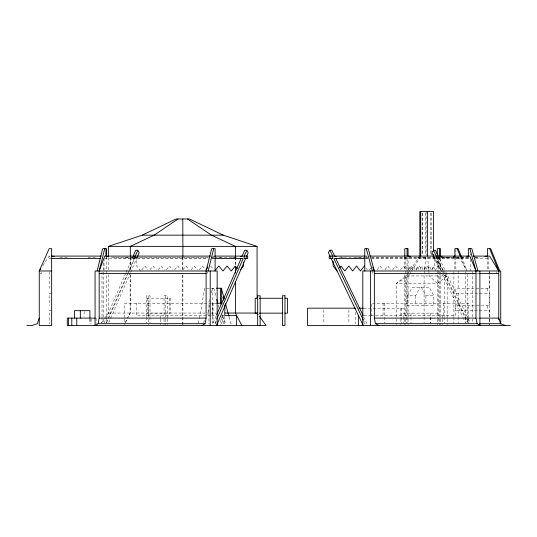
<?xml version="1.0" encoding="UTF-8"?>
<svg xmlns="http://www.w3.org/2000/svg" width="537" height="537" viewBox="0 0 537 537"><rect width="100%" height="100%" fill="white"/><g stroke="black" fill="none" stroke-linecap="round" stroke-linejoin="round"><path stroke-width="0.4" stroke-dasharray="2.69 2.01" d="M104.641 318.313L108.434 313.051L108.447 274.709M108.454 269.708L108.454 257.21M130.122 274.709L130.115 313.051L127.484 318.193M130.129 269.708L130.129 257.21M130.31 274.709L130.296 313.051L127.678 318.193M130.31 269.708L130.316 257.21M182.62 324.717L182.634 274.709M182.634 269.708L182.634 257.21M425.74 256.928L424.102 275.944L424.102 316.454M209.363 299.686L208.96 302.136L208.96 323.878M209.403 305.251L208.114 313.051L207.403 314.521M211.397 293.148L212.202 288.241L212.202 323.892M198.166 323.207L200.489 313.051L204.577 288.241L215.532 288.241M408.315 269.561L409.724 266.016L411.134 269.561M412.255 269.561L413.665 266.016L415.074 269.561M416.195 269.561L417.605 266.016L419.014 269.561M420.135 269.561L421.545 266.016L422.955 269.561M424.076 269.561L425.485 266.016L426.895 269.561M428.016 269.561L429.425 266.016L430.835 269.561M431.956 269.561L433.366 266.016L434.775 269.561M435.332 270.984L437.306 266.016M104.057 323.066L125.765 273.165M126.094 272.4L132.109 258.579M106.118 323.066L127.155 274.702M127.484 273.93L134.706 257.337M106.769 322.502L128.283 273.038M128.618 272.279L135.21 257.109M108.83 322.502L130.343 273.038M130.672 272.279L137.271 257.109M216.102 320.764L215.102 323.066L213.048 323.066L216.035 316.199M215.082 324.059L216.049 321.831M203.483 322.609L204.557 320.401M125.436 322.609L127.303 318.931M125.235 322.609L127.108 318.931M407.711 295.786L412.268 287.194L429.251 287.194L433.802 295.786L433.802 305.707L407.711 305.707L407.711 295.786L415.591 295.786L420.149 287.194M409.603 274.521L408.744 275.944L396.333 283.382L396.333 318.105M410.026 273.816L411.308 271.688M411.731 270.984L420.27 256.807M42.859 265.567L49.176 256.095L51.653 256.095M408.066 273.205L406.18 275.944L396.333 283.382L437.306 283.382L447.16 275.944L445.274 273.205M408.536 272.521L409.953 270.467M410.422 269.782L419.84 256.095M101.318 322.918L104.165 318.971M369.281 269.742L370.745 267.882M377.102 269.742L380.028 266.016L382.962 269.742M384.915 269.742L387.848 266.016L390.782 269.742M392.735 269.742L395.668 266.016L398.602 269.742M400.555 269.742L403.488 266.016L406.415 269.742M408.368 269.742L411.302 266.016L414.235 269.742M416.188 269.742L419.122 266.016L422.055 269.742M424.008 269.742L426.942 266.016L429.868 269.742M431.829 269.742L434.755 266.016L434.755 256.095M141.768 269.742L144.856 266.016L147.937 269.742M149.998 269.742L153.079 266.016L156.166 269.742M158.22 269.742L161.308 266.016L164.389 269.742M166.45 269.742L169.531 266.016L172.619 269.742M174.673 269.742L177.754 266.016L180.841 269.742M182.895 269.742L185.983 266.016L189.064 269.742M191.125 269.742L194.206 266.016L197.294 269.742M199.348 269.742L202.436 266.016L205.517 269.742M362.133 257.028L355.642 257.961M463.773 257.028L457.282 257.961M125.188 257.961L129.692 257.337M232.118 257.961L236.622 257.337L212.397 257.337M448.415 257.116L439.36 257.961M474.99 257.612L479.937 257.116M95.472 257.129L86.564 257.894M212.652 256.095L214.417 256.095M364.764 256.095L367.274 256.095M208.222 257.337L111.662 257.337L116.173 257.961L208.061 257.961M339.23 257.028L368.248 257.337M371.584 257.337L469.157 257.337M474.963 257.337L478.279 257.337M212.068 257.961L213.914 257.961M365.643 257.961L368.214 257.961M371.476 257.961L470.882 257.961M51.653 258.579L49.176 258.579L49.176 256.095M104.567 258.579L208.47 258.579M211.659 258.579L215.102 258.579M365.475 258.579L368.113 258.579M371.577 258.579L470.311 258.579M475.56 258.579L489.663 258.579M40.08 273.461L41.732 273.461L41.732 271.809M477.198 273.461L478.856 273.461M51.653 293.303L49.176 293.303L49.176 305.707M421.37 287.194L425.922 295.786L433.802 295.786M146.514 298.263L170.189 298.263L170.189 313.145L146.514 313.145M216.183 303.224L124.624 303.224L124.624 318.105M363.717 308.184L405.784 308.184M51.653 310.668L49.176 310.668L49.176 323.898M108.434 313.051L209.356 313.051M210.189 313.051L216.035 313.051M438.36 313.145L403.159 313.145L403.159 316.454M210.866 315.628L136.411 315.628L136.411 303.224M211.706 315.628L216.424 315.628M221.768 315.628L224.285 315.628M364.026 315.628L370.074 315.628M370.886 315.628L455.376 315.628L455.376 303.224M477.198 318.105L478.856 318.105M67.219 257.773L59.922 257.129M456.088 257.961L447.032 257.116M424.566 257.961L415.51 257.116M447.355 257.961L440.864 257.028M340.753 257.337L344.063 257.753M218.593 257.337L223.103 257.961M437.306 283.382L429.238 275.944L427.593 256.928M210.658 266.016L213.739 269.742M140.741 270.984L136.633 266.016L136.633 256.928M365.858 267.882L367.328 269.742M433.97 256.78L442.918 269.782M443.387 270.467L444.804 272.521M458.571 256.807L467.244 270.984M432.641 256.095L440.749 269.561M441.179 270.272L442.454 272.4M442.884 273.105L444.589 275.944L444.589 316.454M221.962 315.991L226.292 324.079M439.427 258.579L445.529 271.326M445.891 272.078L470.311 323.066M442.911 269.93L436.286 256.095L436.286 258.579M445.086 274.467L468.351 323.066L468.351 318.938M436.01 257.109L442.119 269.863M442.475 270.621L464.458 316.521M464.82 317.273L467.338 322.536M434.057 257.109L440.192 269.93M442.367 274.467L462.552 316.622M462.907 317.36L465.404 322.569M363.844 317.072L366.717 323.066L364.764 323.066L363.683 320.817M363.75 322.536L364.469 324.046M461.592 257.122L466.935 270.212M460.612 257.122L465.948 270.212M405.784 266.016L407.194 269.561M467.492 318.904L468.707 322.891M229.104 316.958L231.071 323.986M213.739 288.241L216.096 297.048M218.244 305.05L218.888 307.446M235.401 257.21L235.407 265.547M235.219 257.21L235.219 265.547M182.909 324.717L182.895 274.709M496.49 271.809L496.49 273.461M489.663 270.984L489.663 288.342L455.866 288.342L455.866 293.303L489.663 293.303L489.663 305.707L455.866 305.707L455.866 310.668L489.663 310.668L489.663 318.105M489.663 318.938L489.663 324.724M489.355 271.809L489.355 318.105M489.355 318.938L489.355 324.724M488.368 256.928L488.368 270.151M487.388 256.928L487.388 270.151M487.388 288.342L487.388 293.303M487.388 305.707L487.388 310.668M472.265 271.809L472.265 318.105M472.265 318.938L472.265 323.066M470.311 253.618L470.311 255.27M470.311 259.405L470.311 270.984M468.351 256.095L468.351 258.579M468.351 318.105L468.351 303.224L371.329 303.224L371.329 315.628M467.244 274.286L467.244 318.105M467.244 318.938L467.244 323.066M465.277 271.809L465.277 316.454M465.277 317.28L465.277 323.066M458.142 256.928L458.142 258.579M458.142 270.984L458.142 288.342M458.142 293.303L458.142 305.707M458.142 310.668L458.142 316.454M458.142 317.28L458.142 323.066M455.866 249.483L455.866 255.27M455.866 256.928L455.866 270.151M454.879 256.928L454.879 270.984M453.893 271.809L453.893 316.454M453.893 317.28L453.893 323.066M447.16 318.105L447.16 275.944L406.18 275.944L406.18 316.454M447.16 318.938L447.16 324.724M444.589 317.28L444.589 323.066M443.649 303.224L443.649 315.628M442.394 315.628L442.394 318.105M442.394 318.938L442.394 324.724M440.568 258.579L440.568 271.138M440.568 271.97L440.568 324.71M440.192 256.095L440.192 258.579M439.581 256.928L439.581 271.138M439.581 271.97L439.581 324.71M438.669 256.928L438.669 258.579M438.293 256.948L438.293 323.073M438.239 256.928L438.239 258.579M437.306 256.095L437.306 318.105M437.306 318.938L437.306 324.724M436.715 256.095L436.715 258.579M431.224 213.102L431.224 251.967M431.224 252.793L431.224 255.27M430.654 213.102L430.654 255.27M430.667 317.28L430.667 323.066M430.479 313.145L430.479 316.454M430.479 317.28L430.479 323.066M426.096 211.45L426.096 255.27M425.922 295.786L425.922 305.707M425.814 213.102L425.814 255.27M424.102 317.28L424.102 323.066M422.686 213.102L422.686 255.27M422.116 213.102L422.116 255.27M415.591 295.786L415.591 305.707M411.04 313.145L411.04 316.454M411.04 317.28L411.04 323.066M408.06 256.095L408.06 271.138M408.06 271.97L408.06 324.71M407.073 258.579L407.073 269.46M407.073 270.299L407.073 323.039M406.18 317.28L406.18 323.066M405.784 256.928L405.784 318.105M405.784 318.938L405.784 324.724M404.797 257.042L404.797 269.621M404.797 274.649L404.797 318.105M404.797 318.938L404.797 324.724M403.159 317.28L403.159 323.066M401.253 308.184L401.253 316.454M401.253 317.28L401.253 323.066M400.857 308.184L400.857 318.105M400.857 318.938L400.857 324.724M396.333 318.938L396.333 324.724M384.311 303.224L384.311 316.454M384.311 317.28L384.311 323.066M383.056 303.224L383.056 315.628M372.826 271.809L372.826 273.461M366.717 256.095L366.717 258.579M355.353 312.319L355.353 323.898M348.902 309.842L348.902 323.898M323.831 309.842L323.831 323.898M224.285 316.454L224.285 325.55M223.654 316.508L223.654 323.905M222.701 296.78L222.701 298.424M222.701 314.863L222.701 323.905M221.365 317.26L221.365 323.892M220.412 319.743L220.412 325.55M213.048 256.095L213.048 258.579M213.048 303.224L213.048 323.066M212.498 303.224L212.498 315.628M207.497 271.809L207.497 273.461M182.895 257.21L182.895 269.708M169.309 298.263L169.309 313.145M167.557 318.105L167.557 295.786L164.054 295.786L164.054 318.105M167.557 318.938L167.557 324.724M165.805 295.786L165.805 318.105M165.805 318.938L165.805 324.724M164.054 318.938L164.054 324.724M160.543 315.628L160.543 318.105M160.543 318.938L160.543 324.724M150.018 316.454L150.018 295.786L146.514 295.786L146.514 316.454M150.018 317.28L150.018 323.066M148.749 303.224L148.749 315.628M148.266 295.786L148.199 324.724M147.386 298.263L147.386 313.145M146.514 317.28L146.514 323.066M135.243 256.095L135.243 258.579M134.572 256.095L134.572 258.579M133.189 256.928L133.189 258.579M132.518 256.095L132.518 258.579M131.129 256.928L131.129 258.579M124.624 318.938L124.624 324.724M106.225 256.928L106.225 323.039M106.118 256.095L106.118 258.579M104.057 258.579L104.057 270.151M103.742 262.761L103.742 323.039M102.003 271.809L102.003 316.454M102.003 317.28L102.003 323.066M96.089 318.105L96.089 323.898M91.129 318.938L91.129 323.898M90.659 318.938L90.659 323.898M89.464 318.938L89.464 323.898M84.134 311.494L84.134 316.454M49.176 271.809L49.176 288.342"/><path stroke-width="0.81" d="M108.461 256.377L108.461 246.376L142.245 235.166L176.022 218.989L189.514 218.989L223.291 235.166L257.069 246.376L257.095 298.048M130.316 256.377L130.316 246.376L154.159 235.166L178.002 218.989M95.022 325.55L98.143 323.69L99.184 318.105L99.184 270.984L104.728 248.658M201.946 325.55L205.067 323.69L206.107 318.105L206.107 270.984L211.659 248.658L215.102 248.658L215.102 270.984M97.123 270.984L102.674 248.658L106.225 248.658L106.225 256.176M208.168 270.984L213.713 248.658M39.255 318.105L37.389 323.69L31.811 325.55L26.85 325.55M99.184 270.984L104.728 256.095L210.538 256.095M206.107 270.984L207.571 267.064M133.189 256.095L135.74 250.222L137.801 250.222L139.184 252.705L137.586 256.377M137.801 250.222L135.243 256.095L133.659 256.451M216.693 314.675L241.093 258.579M216.773 319.233L243.147 258.579L214.693 258.579M240.589 256.451L242.174 256.095L244.724 250.222L246.785 250.222L244.228 256.095L244.228 258.579L247.671 258.579L247.671 256.095L214.706 256.095M216.492 325.55L245.617 258.579M246.57 256.377L248.168 252.705L246.785 250.222M336.175 256.411L334.645 256.095L331.832 250.222L329.879 250.222L328.355 252.705L330.114 256.377M438.239 256.095L435.426 250.222L433.473 250.222L431.943 252.705L433.701 256.377M40.604 268.95L39.255 270.984L39.255 325.55L51.653 325.55L51.653 248.658L49.176 248.658L39.255 270.984L51.653 270.984M339.471 267.882L340.941 266.016L344.848 270.984L348.755 266.016L352.668 270.984L356.575 266.016L360.481 270.984L364.395 266.016M215.283 270.359L218.881 266.016L222.996 270.984L227.111 266.016L231.219 270.984L235.334 266.016L237.388 268.5M240.475 269.742L243.556 266.016L243.556 261.888M466.828 256.411L468.351 256.095L468.351 248.658L471.835 248.658L477.943 270.984M453.382 256.438L455.034 256.209M484.904 256.438L487.388 256.095L487.388 248.658L490.65 248.658L499.752 270.984M142.245 235.166L223.291 235.166M108.461 246.376L257.069 246.376M101.265 256.095L51.653 256.095L54.136 256.411M365.073 256.095L329.215 256.095L329.215 258.579L332.692 258.579L332.692 256.095L329.879 250.222M369.637 256.095L469.882 256.095L475.99 270.984L475.99 318.105L477.131 323.69L480.568 325.55M473.07 256.095L489.663 256.095L498.766 270.984L498.766 319.763M51.653 258.579L100.432 258.579M365.046 258.579L333.88 258.579L363.327 320.072M99.184 273.461L206.107 273.461M374.349 273.461L475.99 273.461M479.689 273.461L498.766 273.461M216.364 288.241L221.365 288.241L224.278 299.109M257.679 298.263L255.196 298.263L255.196 313.145L257.679 313.145M259.331 298.263L282.482 298.263M284.959 298.263L287.443 298.263L287.443 313.145L284.959 313.145M216.612 303.224L222.365 303.224M355.608 308.184L307.526 308.184L307.526 325.55L510.15 325.55M358.703 308.184L363.361 308.184M224.963 313.051L257.102 313.051L258.049 314.367M259.331 313.145L282.482 313.145M95.284 318.105L67.306 318.105L67.306 325.55L266.104 325.55L259.472 316.34M99.184 318.105L206.107 318.105M364.764 270.984L364.764 248.658L368.241 248.658L374.349 270.984L374.349 318.105L475.99 318.105M479.689 318.105L498.766 318.105L500.477 323.69L505.599 325.55M98.143 323.69L205.067 323.69M374.349 318.105L375.497 323.69L477.131 323.69M479.736 323.69L500.477 323.69M442.065 256.438L439.581 256.095L439.581 248.658M410.543 256.438L408.06 256.095L408.06 248.658L404.797 248.658L404.797 256.203M437.809 256.411L436.286 256.095L433.473 250.222M107.702 256.451L106.118 256.095L106.118 248.658M375.497 323.69L378.934 325.55M187.547 218.989L211.471 235.166L235.401 246.376L235.401 256.377M337.028 270.984L333.121 266.016L333.121 261.056M241.798 325.55L235.421 313.051L235.407 281.381M335.833 258.579L363.126 315.568M331.168 258.579L363.234 325.55M372.826 267.258L374.349 270.984M489.663 248.658L498.766 270.984M461.283 256.357L458.142 248.658L454.879 248.658L454.879 256.095M457.155 248.658L460.296 256.357M228.89 316.172L225.52 303.754M469.882 248.658L475.99 270.984M366.288 248.658L372.396 270.984M216.74 299.445L217.814 303.445M182.775 218.989L182.895 256.377M235.407 266.379L235.407 273.044M500.739 323.898L500.739 270.984L362.804 270.984L362.804 325.55M479.897 270.984L479.897 325.55M440.568 256.095L440.568 248.658L437.306 248.658L437.306 254.444M433.5 251.135L433.5 211.45L419.84 211.45L419.84 256.095M433.5 254.444L433.5 256.095M427.526 211.45L427.526 256.095M420.693 211.45L420.693 256.095M407.073 248.658L407.073 256.095M370.443 270.984L370.443 325.55M358.347 315.628L358.347 325.55M330.738 256.095L330.738 258.579M260.156 325.55L260.156 295.786L257.679 295.786L257.679 325.55M246.282 256.095L246.282 258.579M236.622 325.55L236.622 315.628L224.835 315.628L224.835 304.882M223.654 296.78L223.654 300.069M221.365 288.241L221.365 303.996M220.412 288.241L220.412 303.996M217.156 325.55L217.156 270.984L95.069 270.984L95.069 325.55M210.222 270.984L210.222 325.55M89.914 318.105L89.914 310.668L74.549 310.668L74.549 318.105M80.328 310.668L80.328 318.105M76.757 318.105L76.757 325.55M71.797 318.105L71.797 325.55M68.494 318.105L68.494 325.55M284.959 295.786L282.482 295.786L282.482 325.55L284.959 325.55L284.959 295.786"/></g></svg>
